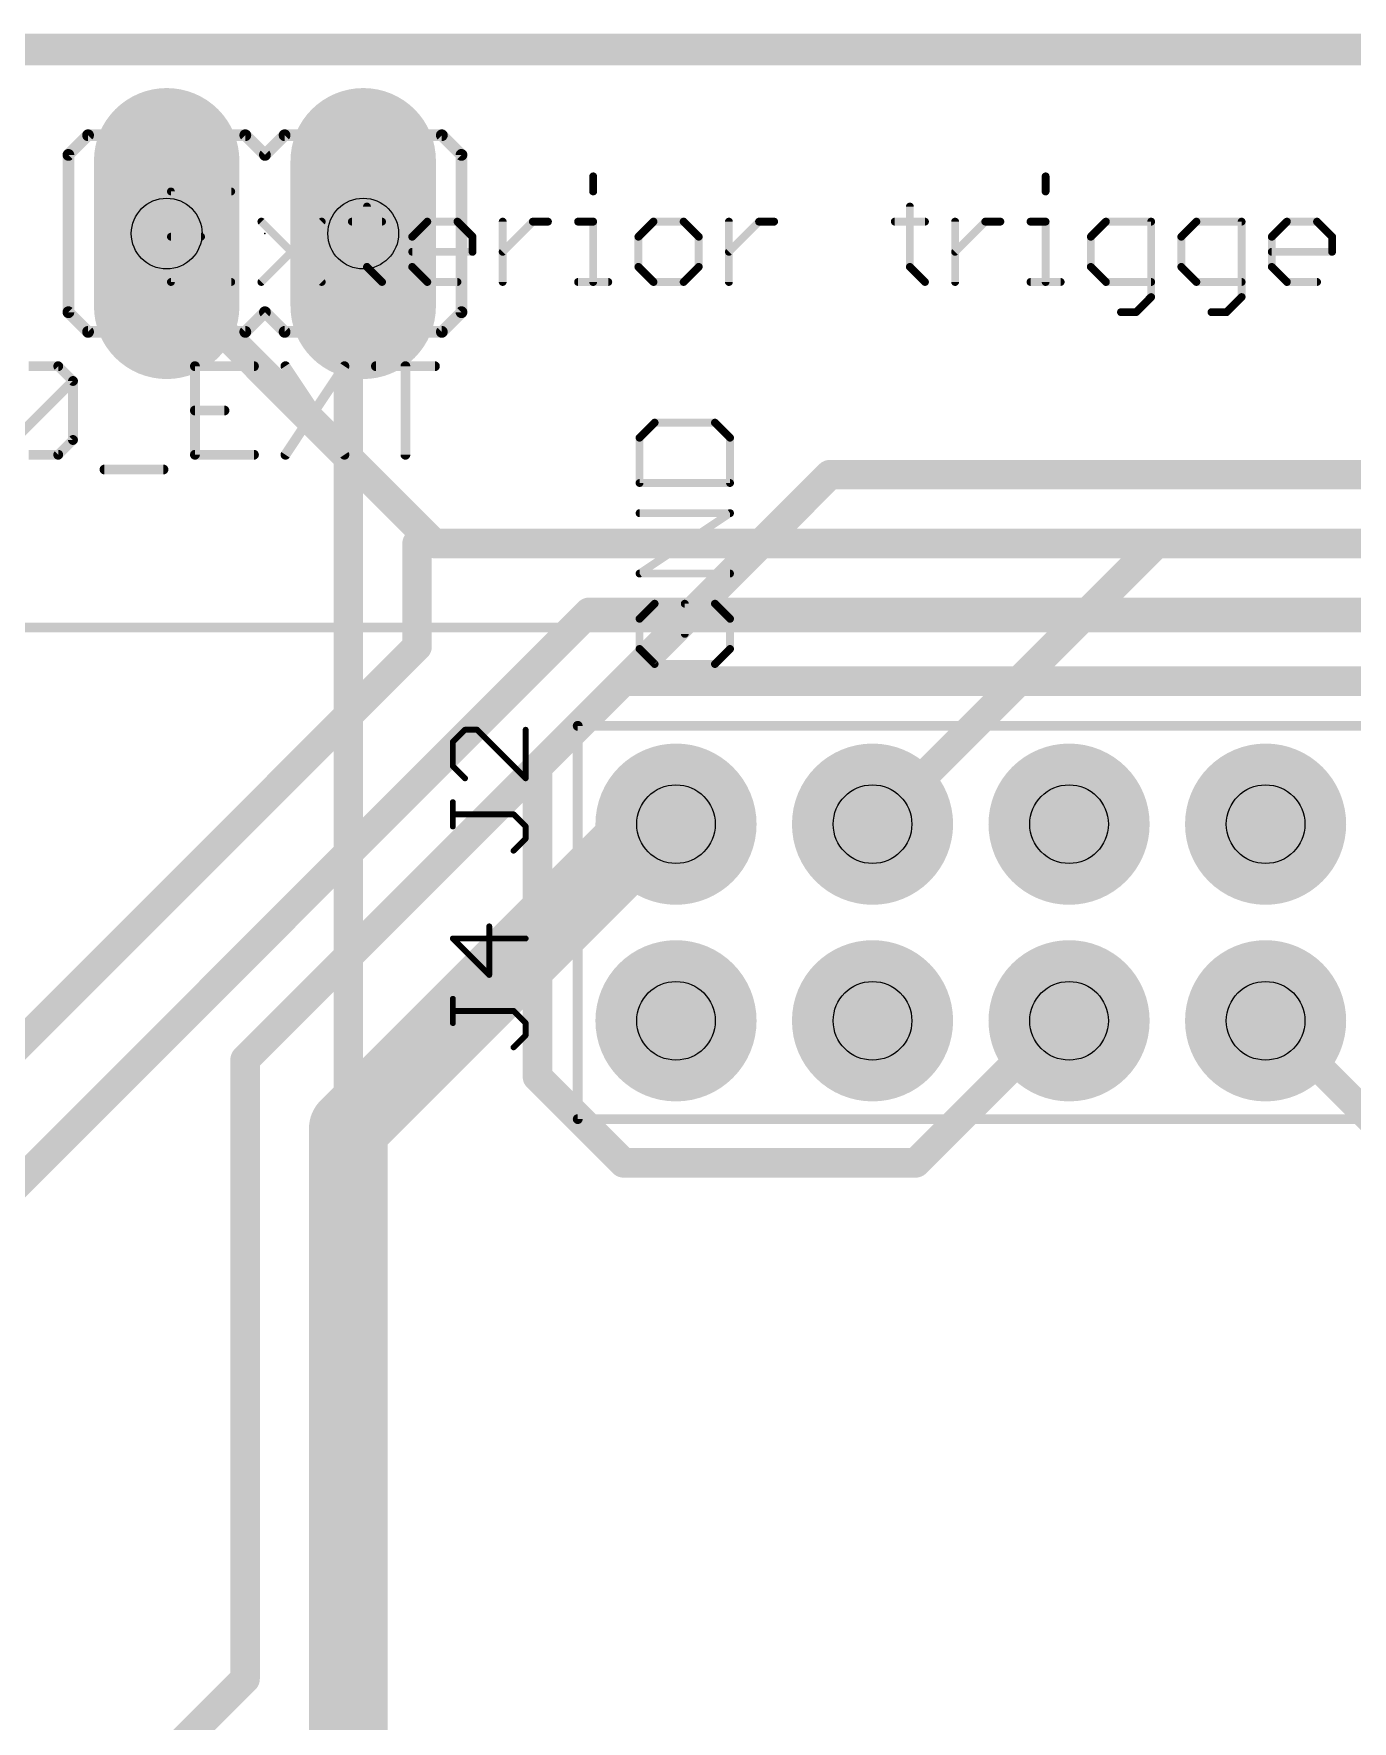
# Model space of a CAD drawing. Extents: x -15 to 99, y 4 to 73.
# Drawn here: x 9.94 to 26.98, y 50.79 to 72.59 of the extents above; entities that cross this region are included whole.
import ezdxf

# ---------------------------------------------------------------- set-up
doc = ezdxf.new("R2010")
doc.units = 0
for name, color, linetype in [('1', 22, 'CONTINUOUS'), ('112', 253, 'CONTINUOUS'), ('16', 175, 'CONTINUOUS'), ('17', 82, 'CONTINUOUS'), ('20', 7, 'CONTINUOUS'), ('21', 253, 'CONTINUOUS'), ('23', 7, 'CONTINUOUS'), ('25', 253, 'CONTINUOUS'), ('29', 253, 'CONTINUOUS'), ('30', 253, 'CONTINUOUS'), ('44', 253, 'CONTINUOUS'), ('51', 253, 'CONTINUOUS')]:
    doc.layers.add(name, color=color, linetype=linetype)

# ---------------------------------------------------------------- blocks, each defined once
blk = doc.blocks.new('RECT')
blk.add_solid([(-0.5, -0.5), (0.5, -0.5), (-0.5, 0.5), (0.5, 0.5)])
blk = doc.blocks.new('LONGP100')
at = {"const_width": 1}
blk.add_lwpolyline([(-0.5, 0), (0.5, 0)], dxfattribs=at)
at = {"const_width": 0.5}
for points in [[(-0.5, 0.25, 1), (-0.5, -0.25)], [(0.5, -0.25, 1), (0.5, 0.25)]]:
    blk.add_lwpolyline(points, format="xyb", dxfattribs=at)
blk = doc.blocks.new('ROUNDP')
at = {"const_width": 0.5}
blk.add_lwpolyline([(0, -0.25, 1), (0, 0.25, 1), (0, -0.25)], format="xyb", dxfattribs=at)

msp = doc.modelspace()

# ---------------------------------------------------------------- linework, layer by layer
at = {"layer": '1'}
for points, const_width in [([(93.98, 72.39), (5.08, 72.39)], 0.4064), ([(14.0018, 70.0088), (14.1948, 70.0121)], 0.381), ([(14.0018, 48.4505), (14.0018, 70.0088)], 0.381), ([(16.4465, 63.119), (20.2248, 66.8972)], 0.381), ([(20.2248, 66.8972), (67.7863, 66.8972)], 0.381), ([(20.8915, 62.4523), (24.4475, 66.0083)], 0.381), ([(24.4475, 66.0083), (72.4535, 66.0083)], 0.381), ([(16.4465, 59.1185), (16.4465, 63.119)], 0.381), ([(20.8915, 62.4523), (20.7772, 62.3824)], 0.381), ([(23.114, 59.7853), (21.336, 58.0073)], 0.381), ([(23.114, 59.7853), (23.3172, 59.8424)], 0.381), ([(26.0033, 59.7853), (25.8572, 59.8424)], 0.381), ([(26.0033, 59.7853), (34.671, 51.1175)], 0.381), ([(17.5578, 58.0073), (16.4465, 59.1185)], 0.381), ([(21.336, 58.0073), (17.5578, 58.0073)], 0.381)]:
    msp.add_lwpolyline(points, dxfattribs=dict(at, const_width=const_width))
at = {"layer": '1', "const_width": 0.1905}
for points in [[(14.097, 70.0088, 1), (13.9065, 70.0088)], [(14.0001, 70.104, 1), (14.0034, 69.9135)], [(14.1965, 69.9169, 1), (14.1931, 70.1073)], [(20.2248, 66.9925, 1), (20.2248, 66.802)], [(20.2921, 66.8299, 1), (20.1574, 66.9646)], [(24.4475, 66.1035, 1), (24.4475, 65.913)], [(24.5149, 65.9409, 1), (24.3801, 66.0756)], [(16.3791, 63.1864, 1), (16.5139, 63.0516)], [(16.5418, 63.119, 1), (16.3513, 63.119)], [(20.8241, 62.5196, 1), (20.9589, 62.3849)], [(20.9412, 62.371, 1), (20.8418, 62.5335)], [(20.7275, 62.4637, 1), (20.8269, 62.3011)], [(23.0882, 59.8769, 1), (23.1398, 59.6936)], [(23.1814, 59.7179, 1), (23.0466, 59.8526)], [(23.343, 59.7507, 1), (23.2914, 59.9341)], [(25.8919, 59.9311, 1), (25.8225, 59.7537)], [(26.0706, 59.8526, 1), (25.9359, 59.7179)], [(25.9685, 59.6965, 1), (26.038, 59.874)], [(16.5139, 59.1859, 1), (16.3791, 59.0511)], [(16.3513, 59.1185, 1), (16.5418, 59.1185)], [(17.5578, 58.1025, 1), (17.5578, 57.912)], [(17.4904, 57.9399, 1), (17.6251, 58.0746)], [(21.2686, 58.0746, 1), (21.4034, 57.9399)], [(21.336, 57.912, 1), (21.336, 58.1025)]]:
    msp.add_lwpolyline(points, format="xyb", dxfattribs=at)
at = {"layer": '112', "const_width": 0.1016}
for points in [[(17.1668, 70.7508), (17.1668, 70.5559)], [(23.0138, 70.7508), (23.0138, 70.5559)], [(12.4892, 70.5559), (11.7096, 70.5559)], [(11.7096, 70.5559), (11.7096, 69.3865)], [(12.879, 70.1661), (13.6586, 69.3865)], [(12.879, 69.3865), (13.6586, 70.1661)], [(14.0484, 70.1661), (14.4382, 70.1661)], [(14.2433, 70.361), (14.2433, 69.5814)], [(14.828, 69.9712), (15.0229, 70.1661)], [(15.0229, 70.1661), (15.4127, 70.1661)], [(15.4127, 70.1661), (15.6076, 69.9712)], [(15.9974, 69.3865), (15.9974, 70.1661)], [(15.9974, 69.7763), (16.3872, 70.1661)], [(16.3872, 70.1661), (16.5821, 70.1661)], [(16.9719, 70.1661), (17.1668, 70.1661)], [(17.1668, 70.1661), (17.1668, 69.3865)], [(17.9464, 70.1661), (17.7515, 69.9712)], [(18.3362, 70.1661), (17.9464, 70.1661)], [(18.5311, 69.9712), (18.3362, 70.1661)], [(18.9209, 69.3865), (18.9209, 70.1661)], [(18.9209, 69.7763), (19.3107, 70.1661)], [(19.3107, 70.1661), (19.5056, 70.1661)], [(21.0648, 70.1661), (21.4546, 70.1661)], [(21.2597, 70.361), (21.2597, 69.5814)], [(21.8444, 69.3865), (21.8444, 70.1661)], [(21.8444, 69.7763), (22.2342, 70.1661)], [(22.2342, 70.1661), (22.4291, 70.1661)], [(22.8189, 70.1661), (23.0138, 70.1661)], [(23.0138, 70.1661), (23.0138, 69.3865)], [(23.7934, 70.1661), (23.5985, 69.9712)], [(24.3781, 70.1661), (23.7934, 70.1661)], [(24.3781, 69.1916), (24.3781, 70.1661)], [(24.9628, 70.1661), (24.7679, 69.9712)], [(25.5475, 70.1661), (24.9628, 70.1661)], [(25.5475, 69.1916), (25.5475, 70.1661)], [(25.9373, 69.9712), (26.1322, 70.1661)], [(26.1322, 70.1661), (26.522, 70.1661)], [(26.522, 70.1661), (26.7169, 69.9712)], [(11.7096, 69.9712), (12.0994, 69.9712)], [(14.828, 69.5814), (14.828, 69.9712)], [(15.6076, 69.9712), (15.6076, 69.7763)], [(17.7515, 69.9712), (17.7515, 69.5814)], [(18.5311, 69.5814), (18.5311, 69.9712)], [(23.5985, 69.9712), (23.5985, 69.5814)], [(24.7679, 69.9712), (24.7679, 69.5814)], [(25.9373, 69.5814), (25.9373, 69.9712)], [(26.7169, 69.9712), (26.7169, 69.7763)], [(15.6076, 69.7763), (14.828, 69.7763)], [(26.7169, 69.7763), (25.9373, 69.7763)], [(14.2433, 69.5814), (14.4382, 69.3865)], [(15.0229, 69.3865), (14.828, 69.5814)], [(17.7515, 69.5814), (17.9464, 69.3865)], [(18.3362, 69.3865), (18.5311, 69.5814)], [(21.2597, 69.5814), (21.4546, 69.3865)], [(23.5985, 69.5814), (23.7934, 69.3865)], [(24.7679, 69.5814), (24.9628, 69.3865)], [(26.1322, 69.3865), (25.9373, 69.5814)], [(11.7096, 69.3865), (12.4892, 69.3865)], [(15.4127, 69.3865), (15.0229, 69.3865)], [(16.9719, 69.3865), (17.3617, 69.3865)], [(17.9464, 69.3865), (18.3362, 69.3865)], [(22.8189, 69.3865), (23.2087, 69.3865)], [(23.7934, 69.3865), (24.3781, 69.3865)], [(24.9628, 69.3865), (25.5475, 69.3865)], [(26.522, 69.3865), (26.1322, 69.3865)], [(24.1832, 68.9967), (24.3781, 69.1916)], [(25.3526, 68.9967), (25.5475, 69.1916)], [(23.9883, 68.9967), (24.1832, 68.9967)], [(25.1577, 68.9967), (25.3526, 68.9967)], [(17.9609, 67.5693), (17.766, 67.3744)], [(18.7405, 67.5693), (17.9609, 67.5693)], [(18.9354, 67.3744), (18.7405, 67.5693)], [(17.766, 67.3744), (17.766, 66.7897)], [(18.9354, 66.7897), (18.9354, 67.3744)], [(17.766, 66.7897), (18.9354, 66.7897)], [(17.766, 65.6203), (18.9354, 66.3999)], [(18.9354, 66.3999), (17.766, 66.3999)], [(18.9354, 65.6203), (17.766, 65.6203)], [(17.9609, 65.2305), (17.766, 65.0356)], [(18.7405, 65.2305), (18.3507, 65.2305)], [(18.3507, 65.2305), (18.3507, 64.8407)], [(18.9354, 65.0356), (18.7405, 65.2305)], [(17.766, 65.0356), (17.766, 64.6458)], [(18.9354, 64.6458), (18.9354, 65.0356)], [(17.766, 64.6458), (17.9609, 64.451)], [(18.7405, 64.451), (18.9354, 64.6458)], [(17.9609, 64.451), (18.7405, 64.451)]]:
    msp.add_lwpolyline(points, dxfattribs=at)
at = {"layer": '112', "const_width": 0.0508}
for points in [[(17.1922, 70.7508, 1), (17.1414, 70.7508)], [(23.0392, 70.7508, 1), (22.9884, 70.7508)], [(11.7096, 70.5813, 1), (11.7096, 70.5305)], [(11.735, 70.5559, 1), (11.6842, 70.5559)], [(12.4892, 70.5305, 1), (12.4892, 70.5813)], [(17.1414, 70.5559, 1), (17.1922, 70.5559)], [(22.9884, 70.5559, 1), (23.0392, 70.5559)], [(12.897, 70.1841, 1), (12.8611, 70.1482)], [(13.6766, 70.1482, 1), (13.6407, 70.1841)], [(14.0484, 70.1915, 1), (14.0484, 70.1407)], [(14.2687, 70.361, 1), (14.2179, 70.361)], [(14.4382, 70.1407, 1), (14.4382, 70.1915)], [(15.0229, 70.1915, 1), (15.0229, 70.1407)], [(15.0409, 70.1482, 1), (15.0049, 70.1841)], [(15.4307, 70.1841, 1), (15.3947, 70.1482)], [(15.4127, 70.1407, 1), (15.4127, 70.1915)], [(16.0228, 70.1661, 1), (15.972, 70.1661)], [(16.3872, 70.1915, 1), (16.3872, 70.1407)], [(16.4052, 70.1482, 1), (16.3692, 70.1841)], [(16.5821, 70.1407, 1), (16.5821, 70.1915)], [(16.9719, 70.1915, 1), (16.9719, 70.1407)], [(17.1922, 70.1661, 1), (17.1414, 70.1661)], [(17.1668, 70.1407, 1), (17.1668, 70.1915)], [(17.9464, 70.1915, 1), (17.9464, 70.1407)], [(17.9644, 70.1482, 1), (17.9284, 70.1841)], [(18.3542, 70.1841, 1), (18.3182, 70.1482)], [(18.3362, 70.1407, 1), (18.3362, 70.1915)], [(18.9463, 70.1661, 1), (18.8955, 70.1661)], [(19.3107, 70.1915, 1), (19.3107, 70.1407)], [(19.3287, 70.1482, 1), (19.2927, 70.1841)], [(19.5056, 70.1407, 1), (19.5056, 70.1915)], [(21.0648, 70.1915, 1), (21.0648, 70.1407)], [(21.2851, 70.361, 1), (21.2343, 70.361)], [(21.4546, 70.1407, 1), (21.4546, 70.1915)], [(21.8698, 70.1661, 1), (21.819, 70.1661)], [(22.2342, 70.1915, 1), (22.2342, 70.1407)], [(22.2521, 70.1482, 1), (22.2162, 70.1841)], [(22.4291, 70.1407, 1), (22.4291, 70.1915)], [(22.8189, 70.1915, 1), (22.8189, 70.1407)], [(23.0392, 70.1661, 1), (22.9884, 70.1661)], [(23.0138, 70.1407, 1), (23.0138, 70.1915)], [(23.7934, 70.1915, 1), (23.7934, 70.1407)], [(23.8113, 70.1482, 1), (23.7754, 70.1841)], [(24.4035, 70.1661, 1), (24.3527, 70.1661)], [(24.3781, 70.1407, 1), (24.3781, 70.1915)], [(24.9628, 70.1915, 1), (24.9628, 70.1407)], [(24.9807, 70.1482, 1), (24.9448, 70.1841)], [(25.5729, 70.1661, 1), (25.5221, 70.1661)], [(25.5475, 70.1407, 1), (25.5475, 70.1915)], [(26.1322, 70.1915, 1), (26.1322, 70.1407)], [(26.1501, 70.1482, 1), (26.1142, 70.1841)], [(26.5399, 70.1841, 1), (26.504, 70.1482)], [(26.522, 70.1407, 1), (26.522, 70.1915)], [(11.7096, 69.9966, 1), (11.7096, 69.9458)], [(12.0994, 69.9458, 1), (12.0994, 69.9966)], [(14.8534, 69.9712, 1), (14.8026, 69.9712)], [(14.81, 69.9892, 1), (14.846, 69.9533)], [(15.633, 69.9712, 1), (15.5822, 69.9712)], [(15.5896, 69.9533, 1), (15.6256, 69.9892)], [(17.7769, 69.9712, 1), (17.7261, 69.9712)], [(17.7335, 69.9892, 1), (17.7695, 69.9533)], [(18.5565, 69.9712, 1), (18.5057, 69.9712)], [(18.5131, 69.9533, 1), (18.5491, 69.9892)], [(23.6239, 69.9712, 1), (23.5731, 69.9712)], [(23.5805, 69.9892, 1), (23.6164, 69.9533)], [(24.7933, 69.9712, 1), (24.7425, 69.9712)], [(24.7499, 69.9892, 1), (24.7858, 69.9533)], [(25.9627, 69.9712, 1), (25.9119, 69.9712)], [(25.9193, 69.9892, 1), (25.9552, 69.9533)], [(26.7423, 69.9712, 1), (26.6915, 69.9712)], [(26.6989, 69.9533, 1), (26.7348, 69.9892)], [(14.828, 69.8017, 1), (14.828, 69.7509)], [(15.5822, 69.7763, 1), (15.633, 69.7763)], [(15.6076, 69.7509, 1), (15.6076, 69.8017)], [(15.9794, 69.7943, 1), (16.0154, 69.7584)], [(18.9029, 69.7943, 1), (18.9389, 69.7584)], [(21.8264, 69.7943, 1), (21.8623, 69.7584)], [(25.9373, 69.8017, 1), (25.9373, 69.7509)], [(26.6915, 69.7763, 1), (26.7423, 69.7763)], [(26.7169, 69.7509, 1), (26.7169, 69.8017)], [(14.2613, 69.5994, 1), (14.2253, 69.5635)], [(14.2179, 69.5814, 1), (14.2687, 69.5814)], [(14.846, 69.5994, 1), (14.81, 69.5635)], [(14.8026, 69.5814, 1), (14.8534, 69.5814)], [(17.7695, 69.5994, 1), (17.7335, 69.5635)], [(17.7261, 69.5814, 1), (17.7769, 69.5814)], [(18.5057, 69.5814, 1), (18.5565, 69.5814)], [(18.5491, 69.5635, 1), (18.5131, 69.5994)], [(21.2776, 69.5994, 1), (21.2417, 69.5635)], [(21.2343, 69.5814, 1), (21.2851, 69.5814)], [(23.6164, 69.5994, 1), (23.5805, 69.5635)], [(23.5731, 69.5814, 1), (23.6239, 69.5814)], [(24.7858, 69.5994, 1), (24.7499, 69.5635)], [(24.7425, 69.5814, 1), (24.7933, 69.5814)], [(25.9552, 69.5994, 1), (25.9193, 69.5635)], [(25.9119, 69.5814, 1), (25.9627, 69.5814)], [(11.7096, 69.4119, 1), (11.7096, 69.3611)], [(11.6842, 69.3865, 1), (11.735, 69.3865)], [(12.4892, 69.3611, 1), (12.4892, 69.4119)], [(12.8611, 69.4045, 1), (12.897, 69.3686)], [(13.6407, 69.3686, 1), (13.6766, 69.4045)], [(14.4202, 69.3686, 1), (14.4562, 69.4045)], [(15.0229, 69.4119, 1), (15.0229, 69.3611)], [(15.0049, 69.3686, 1), (15.0409, 69.4045)], [(15.4127, 69.3611, 1), (15.4127, 69.4119)], [(15.972, 69.3865, 1), (16.0228, 69.3865)], [(16.9719, 69.4119, 1), (16.9719, 69.3611)], [(17.1414, 69.3865, 1), (17.1922, 69.3865)], [(17.3617, 69.3611, 1), (17.3617, 69.4119)], [(17.9464, 69.4119, 1), (17.9464, 69.3611)], [(17.9284, 69.3686, 1), (17.9644, 69.4045)], [(18.3182, 69.4045, 1), (18.3542, 69.3686)], [(18.3362, 69.3611, 1), (18.3362, 69.4119)], [(18.8955, 69.3865, 1), (18.9463, 69.3865)], [(21.4366, 69.3686, 1), (21.4725, 69.4045)], [(21.819, 69.3865, 1), (21.8698, 69.3865)], [(22.8189, 69.4119, 1), (22.8189, 69.3611)], [(22.9884, 69.3865, 1), (23.0392, 69.3865)], [(23.2087, 69.3611, 1), (23.2087, 69.4119)], [(23.7934, 69.4119, 1), (23.7934, 69.3611)], [(23.7754, 69.3686, 1), (23.8113, 69.4045)], [(24.3781, 69.3611, 1), (24.3781, 69.4119)], [(24.9628, 69.4119, 1), (24.9628, 69.3611)], [(24.9448, 69.3686, 1), (24.9807, 69.4045)], [(25.5475, 69.3611, 1), (25.5475, 69.4119)], [(26.1322, 69.4119, 1), (26.1322, 69.3611)], [(26.1142, 69.3686, 1), (26.1501, 69.4045)], [(26.522, 69.3611, 1), (26.522, 69.4119)], [(24.3527, 69.1916, 1), (24.4035, 69.1916)], [(24.396, 69.1737, 1), (24.3601, 69.2096)], [(25.5221, 69.1916, 1), (25.5729, 69.1916)], [(25.5654, 69.1737, 1), (25.5295, 69.2096)], [(23.9883, 69.0221, 1), (23.9883, 68.9713)], [(24.1652, 69.0147, 1), (24.2011, 68.9788)], [(24.1832, 68.9713, 1), (24.1832, 69.0221)], [(25.1577, 69.0221, 1), (25.1577, 68.9713)], [(25.3346, 69.0147, 1), (25.3705, 68.9788)], [(25.3526, 68.9713, 1), (25.3526, 69.0221)], [(17.9609, 67.5947, 1), (17.9609, 67.5439)], [(17.9789, 67.5514, 1), (17.9429, 67.5873)], [(18.7585, 67.5873, 1), (18.7225, 67.5514)], [(18.7405, 67.5439, 1), (18.7405, 67.5947)], [(17.7914, 67.3744, 1), (17.7406, 67.3744)], [(17.748, 67.3924, 1), (17.784, 67.3565)], [(18.9608, 67.3744, 1), (18.91, 67.3744)], [(18.9174, 67.3565, 1), (18.9534, 67.3924)], [(17.766, 66.8151, 1), (17.766, 66.7643)], [(17.7406, 66.7897, 1), (17.7914, 66.7897)], [(18.91, 66.7897, 1), (18.9608, 66.7897)], [(18.9354, 66.7643, 1), (18.9354, 66.8151)], [(17.766, 66.4253, 1), (17.766, 66.3745)], [(18.9495, 66.3788, 1), (18.9213, 66.4211)], [(18.9354, 66.3745, 1), (18.9354, 66.4253)], [(17.766, 65.6457, 1), (17.766, 65.5949)], [(17.7519, 65.6415, 1), (17.7801, 65.5992)], [(18.9354, 65.5949, 1), (18.9354, 65.6457)], [(17.9789, 65.2126, 1), (17.9429, 65.2485)], [(18.3507, 65.2559, 1), (18.3507, 65.2051)], [(18.3761, 65.2305, 1), (18.3253, 65.2305)], [(18.7585, 65.2485, 1), (18.7225, 65.2126)], [(18.7405, 65.2051, 1), (18.7405, 65.2559)], [(17.7914, 65.0356, 1), (17.7406, 65.0356)], [(17.748, 65.0536, 1), (17.784, 65.0177)], [(18.9608, 65.0356, 1), (18.91, 65.0356)], [(18.9174, 65.0177, 1), (18.9534, 65.0536)], [(18.3253, 64.8407, 1), (18.3761, 64.8407)], [(17.784, 64.6638, 1), (17.748, 64.6279)], [(17.7406, 64.6458, 1), (17.7914, 64.6458)], [(18.91, 64.6458, 1), (18.9608, 64.6458)], [(18.9534, 64.6279, 1), (18.9174, 64.6638)], [(17.9609, 64.4764, 1), (17.9609, 64.4256)], [(17.9429, 64.433, 1), (17.9789, 64.4689)], [(18.7225, 64.4689, 1), (18.7585, 64.433)], [(18.7405, 64.4256, 1), (18.7405, 64.4764)]]:
    msp.add_lwpolyline(points, format="xyb", dxfattribs=at)
at = {"layer": '16'}
for points, const_width in [([(95.25, 72.39), (5.08, 72.39)], 0.4064), ([(11.7793, 70.0088), (11.6548, 70.0121)], 0.381), ([(11.7793, 69.342), (11.7793, 70.0088)], 0.381), ([(15.0019, 66.1194), (11.7793, 69.342)], 0.381), ([(14.8908, 66.0083), (15.0019, 66.1194)], 0.381), ([(15.113, 66.0083), (15.0019, 66.1194)], 0.381), ([(14.8908, 66.0083), (14.8908, 64.6748)], 0.381), ([(40.005, 66.0083), (15.113, 66.0083)], 0.381), ([(17.1133, 65.1193), (3.7783, 51.7843)], 0.381), ([(35.7823, 65.1193), (17.1133, 65.1193)], 0.381), ([(14.8908, 64.6748), (2.8893, 52.6733)], 0.381), ([(17.5578, 64.2302), (12.6683, 59.3407)], 0.381), ([(34.2265, 64.2302), (17.5578, 64.2302)], 0.381), ([(18.2245, 62.23), (18.2372, 62.3824)], 1.016), ([(17.78, 62.23), (14.0018, 58.4518)], 1.016), ([(18.2245, 62.23), (17.78, 62.23)], 1.016), ([(12.6683, 59.3407), (12.6683, 51.3398)], 0.381), ([(14.0018, 58.4518), (14.0018, 48.2283)], 1.016), ([(12.6683, 51.3398), (7.112, 45.7835)], 0.381)]:
    msp.add_lwpolyline(points, dxfattribs=dict(at, const_width=const_width))
for points, const_width in [([(11.6574, 70.1073, 1), (11.6522, 69.9169)], 0.1905), ([(11.8745, 70.0088, 1), (11.684, 70.0088)], 0.1905), ([(11.7767, 69.9135, 1), (11.7818, 70.104)], 0.1905), ([(11.8466, 69.4094, 1), (11.7119, 69.2746)], 0.1905), ([(11.684, 69.342, 1), (11.8745, 69.342)], 0.1905), ([(15.0692, 66.1867, 1), (14.9345, 66.052)], 0.1905), ([(14.9345, 66.052, 1), (15.0692, 66.1867)], 0.1905), ([(15.0692, 66.052, 1), (14.9345, 66.1867)], 0.1905), ([(14.986, 66.0083, 1), (14.7955, 66.0083)], 0.1905), ([(14.8234, 66.0756, 1), (14.9581, 65.9409)], 0.1905), ([(15.113, 66.1035, 1), (15.113, 65.913)], 0.1905), ([(15.0456, 65.9409, 1), (15.1804, 66.0756)], 0.1905), ([(17.1133, 65.2145, 1), (17.1133, 65.024)], 0.1905), ([(17.1806, 65.0519, 1), (17.0459, 65.1866)], 0.1905), ([(14.7955, 64.6748, 1), (14.986, 64.6748)], 0.1905), ([(14.9581, 64.6074, 1), (14.8234, 64.7421)], 0.1905), ([(17.5578, 64.3255, 1), (17.5578, 64.135)], 0.1905), ([(17.6251, 64.1629, 1), (17.4904, 64.2976)], 0.1905), ([(18.4903, 62.3613, 1), (17.9841, 62.4035)], 0.508), ([(17.78, 62.484, 1), (17.78, 61.976)], 0.508), ([(17.9596, 62.0504, 1), (17.6004, 62.4096)], 0.508), ([(18.2245, 61.976, 1), (18.2245, 62.484)], 0.508), ([(17.9714, 62.2511, 1), (18.4776, 62.2089)], 0.508), ([(12.7635, 59.3407, 1), (12.573, 59.3407)], 0.1905), ([(12.6009, 59.4081, 1), (12.7356, 59.2734)], 0.1905), ([(13.8221, 58.6314, 1), (14.1814, 58.2721)], 0.508), ([(14.2558, 58.4518, 1), (13.7478, 58.4518)], 0.508), ([(12.7356, 51.2724, 1), (12.6009, 51.4071)], 0.1905), ([(12.573, 51.3398, 1), (12.7635, 51.3398)], 0.1905)]:
    msp.add_lwpolyline(points, format="xyb", dxfattribs=dict(at, const_width=const_width))
at = {"layer": '20', "const_width": 0.254}
msp.add_lwpolyline([(93.98, 72.39), (5.08, 72.39)], dxfattribs=at)
at = {"layer": '21'}
for points, const_width in [([(10.6388, 71.2821), (10.3848, 71.0281)], 0.1524), ([(10.6388, 71.2821), (12.6708, 71.2821)], 0.1524), ([(12.9248, 71.0281), (12.6708, 71.2821)], 0.1524), ([(12.9248, 71.0281), (13.1788, 71.2821)], 0.1524), ([(13.1788, 71.2821), (15.2108, 71.2821)], 0.1524), ([(15.4648, 71.0281), (15.2108, 71.2821)], 0.1524), ([(10.3848, 71.0281), (10.3848, 68.9961)], 0.1524), ([(15.4648, 68.9961), (15.4648, 71.0281)], 0.1524), ([(10.6388, 68.7421), (10.3848, 68.9961)], 0.1524), ([(12.9248, 68.9961), (12.6708, 68.7421)], 0.1524), ([(12.9248, 68.9961), (13.1788, 68.7421)], 0.1524), ([(15.4648, 68.9961), (15.2108, 68.7421)], 0.1524), ([(10.6388, 68.7421), (12.6708, 68.7421)], 0.1524), ([(13.1788, 68.7421), (15.2108, 68.7421)], 0.1524), ([(54.0972, 64.9224), (-12.0968, 64.9224)], 0.127), ([(42.3672, 63.6524), (16.9672, 63.6524)], 0.127), ([(16.9672, 63.6524), (16.9672, 58.5724)], 0.127), ([(15.5103, 63.6021), (15.3535, 63.4453)], 0.0762), ([(15.3535, 63.4453), (15.3535, 63.1318)], 0.0762), ([(15.667, 63.6021), (15.5103, 63.6021)], 0.0762), ([(16.2941, 62.975), (15.667, 63.6021)], 0.0762), ([(16.2941, 63.6021), (16.2941, 62.975)], 0.0762), ([(15.3535, 63.1318), (15.5103, 62.975)], 0.0762), ([(15.3535, 62.353), (15.3535, 62.6666)], 0.0762), ([(16.1373, 62.5098), (15.3535, 62.5098)], 0.0762), ([(16.2941, 62.353), (16.1373, 62.5098)], 0.0762), ([(16.2941, 62.1963), (16.2941, 62.353)], 0.0762), ([(16.1373, 62.0395), (16.2941, 62.1963)], 0.0762), ([(15.8238, 60.435), (15.8238, 61.0621)], 0.0762), ([(16.2941, 60.9053), (15.3535, 60.9053)], 0.0762), ([(15.3535, 60.9053), (15.8238, 60.435)], 0.0762), ([(15.3535, 59.813), (15.3535, 60.1266)], 0.0762), ([(16.1373, 59.9698), (15.3535, 59.9698)], 0.0762), ([(16.2941, 59.813), (16.1373, 59.9698)], 0.0762), ([(16.2941, 59.6563), (16.2941, 59.813)], 0.0762), ([(16.1373, 59.4995), (16.2941, 59.6563)], 0.0762), ([(16.9672, 58.5724), (42.3672, 58.5724)], 0.127)]:
    msp.add_lwpolyline(points, dxfattribs=dict(at, const_width=const_width))
for points, const_width in [([(10.6388, 71.3202, 1), (10.6388, 71.244)], 0.0762), ([(10.6657, 71.2552, 1), (10.6119, 71.309)], 0.0762), ([(12.6977, 71.309, 1), (12.6439, 71.2552)], 0.0762), ([(12.6708, 71.244, 1), (12.6708, 71.3202)], 0.0762), ([(13.1788, 71.3202, 1), (13.1788, 71.244)], 0.0762), ([(13.2057, 71.2552, 1), (13.1519, 71.309)], 0.0762), ([(15.2377, 71.309, 1), (15.1839, 71.2552)], 0.0762), ([(15.2108, 71.244, 1), (15.2108, 71.3202)], 0.0762), ([(10.4229, 71.0281, 1), (10.3467, 71.0281)], 0.0762), ([(10.3579, 71.055, 1), (10.4117, 71.0012)], 0.0762), ([(12.8979, 71.055, 1), (12.9517, 71.0012)], 0.0762), ([(12.8979, 71.0012, 1), (12.9517, 71.055)], 0.0762), ([(15.5029, 71.0281, 1), (15.4267, 71.0281)], 0.0762), ([(15.4379, 71.0012, 1), (15.4917, 71.055)], 0.0762), ([(10.3467, 68.9961, 1), (10.4229, 68.9961)], 0.0762), ([(10.4117, 69.023, 1), (10.3579, 68.9692)], 0.0762), ([(12.9517, 69.023, 1), (12.8979, 68.9692)], 0.0762), ([(12.9517, 68.9692, 1), (12.8979, 69.023)], 0.0762), ([(15.4267, 68.9961, 1), (15.5029, 68.9961)], 0.0762), ([(15.4917, 68.9692, 1), (15.4379, 69.023)], 0.0762), ([(10.6388, 68.7802, 1), (10.6388, 68.704)], 0.0762), ([(10.6119, 68.7152, 1), (10.6657, 68.769)], 0.0762), ([(12.6439, 68.769, 1), (12.6977, 68.7152)], 0.0762), ([(12.6708, 68.704, 1), (12.6708, 68.7802)], 0.0762), ([(13.1788, 68.7802, 1), (13.1788, 68.704)], 0.0762), ([(13.1519, 68.7152, 1), (13.2057, 68.769)], 0.0762), ([(15.1839, 68.769, 1), (15.2377, 68.7152)], 0.0762), ([(15.2108, 68.704, 1), (15.2108, 68.7802)], 0.0762), ([(16.9672, 63.6842, 1), (16.9672, 63.6206)], 0.0635), ([(16.999, 63.6524, 1), (16.9355, 63.6524)], 0.0635), ([(15.3725, 63.4453, 1), (15.3344, 63.4453)], 0.0381), ([(15.34, 63.4588, 1), (15.367, 63.4318)], 0.0381), ([(15.5103, 63.6211, 1), (15.5103, 63.583)], 0.0381), ([(15.5237, 63.5886, 1), (15.4968, 63.6156)], 0.0381), ([(15.6805, 63.6156, 1), (15.6536, 63.5886)], 0.0381), ([(15.667, 63.583, 1), (15.667, 63.6211)], 0.0381), ([(16.3132, 63.6021, 1), (16.2751, 63.6021)], 0.0381), ([(15.367, 63.1453, 1), (15.34, 63.1183)], 0.0381), ([(15.3344, 63.1318, 1), (15.3725, 63.1318)], 0.0381), ([(15.4968, 62.9615, 1), (15.5237, 62.9885)], 0.0381), ([(16.2806, 62.9615, 1), (16.3076, 62.9885)], 0.0381), ([(16.2751, 62.975, 1), (16.3132, 62.975)], 0.0381), ([(15.3725, 62.6666, 1), (15.3344, 62.6666)], 0.0381), ([(15.3535, 62.5289, 1), (15.3535, 62.4908)], 0.0381), ([(15.3344, 62.353, 1), (15.3725, 62.353)], 0.0381), ([(16.1508, 62.5233, 1), (16.1239, 62.4963)], 0.0381), ([(16.1373, 62.4908, 1), (16.1373, 62.5289)], 0.0381), ([(16.3132, 62.353, 1), (16.2751, 62.353)], 0.0381), ([(16.2806, 62.3396, 1), (16.3076, 62.3665)], 0.0381), ([(16.2751, 62.1963, 1), (16.3132, 62.1963)], 0.0381), ([(16.3076, 62.1828, 1), (16.2806, 62.2097)], 0.0381), ([(16.1239, 62.053, 1), (16.1508, 62.026)], 0.0381), ([(15.8429, 61.0621, 1), (15.8048, 61.0621)], 0.0381), ([(15.3535, 60.9244, 1), (15.3535, 60.8863)], 0.0381), ([(15.367, 60.9188, 1), (15.34, 60.8918)], 0.0381), ([(16.2941, 60.8863, 1), (16.2941, 60.9244)], 0.0381), ([(15.8048, 60.435, 1), (15.8429, 60.435)], 0.0381), ([(15.8103, 60.4215, 1), (15.8373, 60.4485)], 0.0381), ([(15.3725, 60.1266, 1), (15.3344, 60.1266)], 0.0381), ([(15.3535, 59.9888, 1), (15.3535, 59.9507)], 0.0381), ([(16.1508, 59.9833, 1), (16.1239, 59.9563)], 0.0381), ([(16.1373, 59.9507, 1), (16.1373, 59.9888)], 0.0381), ([(15.3344, 59.813, 1), (15.3725, 59.813)], 0.0381), ([(16.3132, 59.813, 1), (16.2751, 59.813)], 0.0381), ([(16.2806, 59.7996, 1), (16.3076, 59.8265)], 0.0381), ([(16.1239, 59.513, 1), (16.1508, 59.486)], 0.0381), ([(16.2751, 59.6563, 1), (16.3132, 59.6563)], 0.0381), ([(16.3076, 59.6428, 1), (16.2806, 59.6697)], 0.0381), ([(16.9672, 58.6042, 1), (16.9672, 58.5406)], 0.0635), ([(16.9355, 58.5724, 1), (16.999, 58.5724)], 0.0635)]:
    msp.add_lwpolyline(points, format="xyb", dxfattribs=dict(at, const_width=const_width))
at = {"layer": '23'}
msp.add_point((12.9248, 70.0121), dxfattribs=at)
at = {"layer": '25', "const_width": 0.127}
for points in [[(9.872, 68.2986), (10.2533, 68.2986)], [(10.2533, 68.2986), (10.444, 68.1079)], [(12.7827, 68.2986), (12.0201, 68.2986)], [(12.0201, 68.2986), (12.0201, 67.1546)], [(13.1895, 68.2986), (13.9521, 67.1546)], [(13.9521, 68.2986), (13.1895, 67.1546)], [(14.3589, 68.2986), (15.1215, 68.2986)], [(14.7402, 67.1546), (14.7402, 68.2986)], [(9.6813, 67.3453), (10.444, 68.1079)], [(10.444, 68.1079), (10.444, 67.3453)], [(12.0201, 67.7266), (12.4014, 67.7266)], [(10.444, 67.3453), (10.2533, 67.1546)], [(10.2533, 67.1546), (9.872, 67.1546)], [(12.0201, 67.1546), (12.7827, 67.1546)], [(10.8507, 66.9639), (11.6133, 66.9639)]]:
    msp.add_lwpolyline(points, dxfattribs=at)
at = {"layer": '25', "const_width": 0.0635}
for points in [[(10.2757, 68.321, 1), (10.2308, 68.2761)], [(10.2533, 68.2668, 1), (10.2533, 68.3303)], [(12.0518, 68.2986, 1), (11.9883, 68.2986)], [(12.0201, 68.3303, 1), (12.0201, 68.2668)], [(12.7827, 68.2668, 1), (12.7827, 68.3303)], [(13.2159, 68.3162, 1), (13.1631, 68.281)], [(13.9786, 68.281, 1), (13.9257, 68.3162)], [(14.3589, 68.3303, 1), (14.3589, 68.2668)], [(14.772, 68.2986, 1), (14.7085, 68.2986)], [(15.1215, 68.2668, 1), (15.1215, 68.3303)], [(10.4757, 68.1079, 1), (10.4122, 68.1079)], [(10.4215, 68.0855, 1), (10.4664, 68.1304)], [(10.4664, 68.0855, 1), (10.4215, 68.1304)], [(12.0201, 67.7583, 1), (12.0201, 67.6948)], [(12.4014, 67.6948, 1), (12.4014, 67.7583)], [(10.4122, 67.3453, 1), (10.4757, 67.3453)], [(10.4664, 67.3228, 1), (10.4215, 67.3677)], [(10.2308, 67.1771, 1), (10.2757, 67.1321)], [(10.2533, 67.1228, 1), (10.2533, 67.1864)], [(12.0201, 67.1864, 1), (12.0201, 67.1228)], [(11.9883, 67.1546, 1), (12.0518, 67.1546)], [(12.7827, 67.1228, 1), (12.7827, 67.1864)], [(13.1631, 67.1722, 1), (13.2159, 67.137)], [(13.9257, 67.137, 1), (13.9786, 67.1722)], [(14.7085, 67.1546, 1), (14.772, 67.1546)], [(10.8507, 66.9957, 1), (10.8507, 66.9322)], [(11.6133, 66.9322, 1), (11.6133, 66.9957)]]:
    msp.add_lwpolyline(points, format="xyb", dxfattribs=at)
at = {"layer": '44'}
for centre, radius in [((11.6548, 70.0121), 0.4572), ((14.1948, 70.0121), 0.4572), ((18.2372, 62.3824), 0.508), ((20.7772, 62.3824), 0.508), ((23.3172, 62.3824), 0.508), ((25.8572, 62.3824), 0.508), ((18.2372, 59.8424), 0.508), ((20.7772, 59.8424), 0.508), ((23.3172, 59.8424), 0.508), ((25.8572, 59.8424), 0.508)]:
    msp.add_circle(centre, radius, dxfattribs=at)

# ---------------------------------------------------------------- block references
at = {"layer": '17', "rotation": 90}
for name, p, xscale, yscale in [('LONGP100', (11.6548, 70.0121), 1.6764, 1.6764), ('LONGP100', (11.6548, 70.0121), 1.6764, 1.6764), ('LONGP100', (14.1948, 70.0121), 1.6764, 1.6764), ('LONGP100', (14.1948, 70.0121), 1.6764, 1.6764), ('ROUNDP', (18.2372, 62.3824), 1.8796, 1.8796), ('ROUNDP', (18.2372, 62.3824), 1.8796, 1.8796), ('ROUNDP', (20.7772, 62.3824), 1.8796, 1.8796), ('ROUNDP', (20.7772, 62.3824), 1.8796, 1.8796), ('ROUNDP', (23.3172, 62.3824), 1.8796, 1.8796), ('ROUNDP', (23.3172, 62.3824), 1.8796, 1.8796), ('ROUNDP', (25.8572, 62.3824), 1.8796, 1.8796), ('ROUNDP', (25.8572, 62.3824), 1.8796, 1.8796), ('ROUNDP', (18.2372, 59.8424), 1.8796, 1.8796), ('ROUNDP', (18.2372, 59.8424), 1.8796, 1.8796), ('ROUNDP', (20.7772, 59.8424), 1.8796, 1.8796), ('ROUNDP', (20.7772, 59.8424), 1.8796, 1.8796), ('ROUNDP', (23.3172, 59.8424), 1.8796, 1.8796), ('ROUNDP', (23.3172, 59.8424), 1.8796, 1.8796), ('ROUNDP', (25.8572, 59.8424), 1.8796, 1.8796), ('ROUNDP', (25.8572, 59.8424), 1.8796, 1.8796)]:
    msp.add_blockref(name, p, dxfattribs=dict(at, xscale=xscale, yscale=yscale))
at = {"layer": '29', "rotation": 90}
for name, p, xscale, yscale in [('LONGP100', (11.6548, 70.0121), 1.8796, 1.8796), ('LONGP100', (14.1948, 70.0121), 1.8796, 1.8796), ('ROUNDP', (18.2372, 62.3824), 2.0828, 2.0828), ('ROUNDP', (20.7772, 62.3824), 2.0828, 2.0828), ('ROUNDP', (23.3172, 62.3824), 2.0828, 2.0828), ('ROUNDP', (25.8572, 62.3824), 2.0828, 2.0828), ('ROUNDP', (18.2372, 59.8424), 2.0828, 2.0828), ('ROUNDP', (20.7772, 59.8424), 2.0828, 2.0828), ('ROUNDP', (23.3172, 59.8424), 2.0828, 2.0828), ('ROUNDP', (25.8572, 59.8424), 2.0828, 2.0828)]:
    msp.add_blockref(name, p, dxfattribs=dict(at, xscale=xscale, yscale=yscale))
at = {"layer": '30', "rotation": 90}
for name, p, xscale, yscale in [('LONGP100', (11.6548, 70.0121), 1.8796, 1.8796), ('LONGP100', (14.1948, 70.0121), 1.8796, 1.8796), ('ROUNDP', (18.2372, 62.3824), 2.0828, 2.0828), ('ROUNDP', (20.7772, 62.3824), 2.0828, 2.0828), ('ROUNDP', (23.3172, 62.3824), 2.0828, 2.0828), ('ROUNDP', (25.8572, 62.3824), 2.0828, 2.0828), ('ROUNDP', (18.2372, 59.8424), 2.0828, 2.0828), ('ROUNDP', (20.7772, 59.8424), 2.0828, 2.0828), ('ROUNDP', (23.3172, 59.8424), 2.0828, 2.0828), ('ROUNDP', (25.8572, 59.8424), 2.0828, 2.0828)]:
    msp.add_blockref(name, p, dxfattribs=dict(at, xscale=xscale, yscale=yscale))
at = {"layer": '51', "xscale": 0.6096, "yscale": 0.6096, "rotation": 90}
for p in [(11.6548, 70.0121), (14.1948, 70.0121)]:
    msp.add_blockref('RECT', p, dxfattribs=at)

doc.saveas('drawing.dxf')
